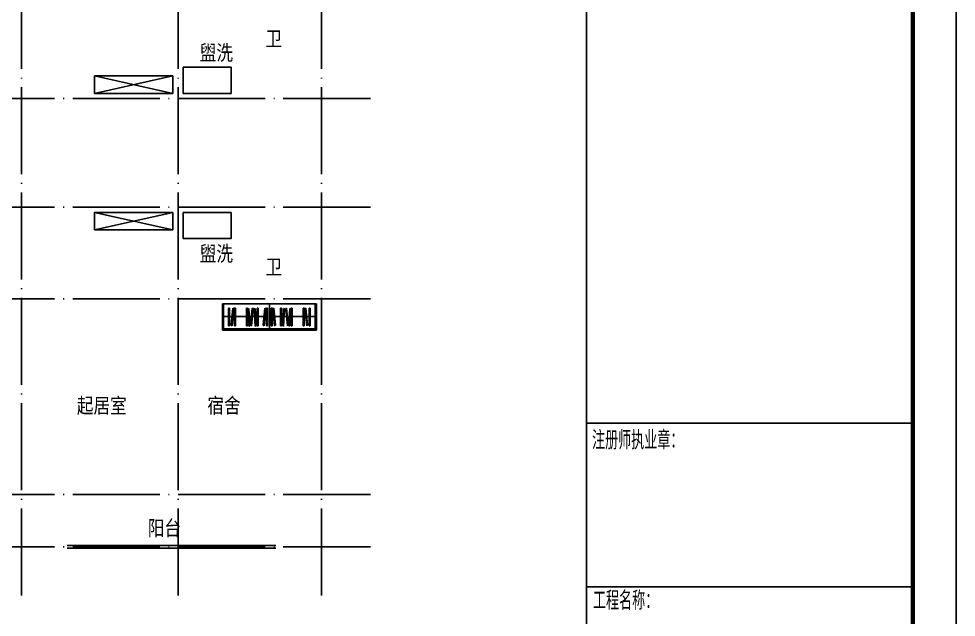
# Model space of a CAD drawing. Extents: x -695846 to 822170, y -413475 to 397179.
# Drawn here: x 373275 to 394820, y 282165 to 295921 of the extents above; entities that cross this region are included whole.
import ezdxf

# ---------------------------------------------------------------- set-up
doc = ezdxf.new("R2010")
doc.units = 0
doc.header["$LTSCALE"] = 1000
doc.header["$MEASUREMENT"] = 0
doc.linetypes.add('DOTE', pattern=[2.42, 2, -0.2, 0.02, -0.2])
for name, color, linetype in [('A-平面阳台、护栏', 163, 'Continuous'), ('DOTE', 1, 'DOTE'), ('LVTRY', 6, 'Continuous'), ('PUB_TEXT', 7, 'Continuous'), ('T-图框-175', 175, 'Continuous'), ('TK', 4, 'Continuous')]:
    doc.layers.add(name, color=color, linetype=linetype)
doc.styles.add('-黑体', font='simhei.ttf', dxfattribs={"width": 0.8})
doc.styles.add('tk', font='txt.shx', dxfattribs={"width": 0.7, "bigfont": 'hztxt.shx'})

# ---------------------------------------------------------------- blocks, each defined once
blk = doc.blocks.new('3er1t35wer1t')
at = {"layer": 'TK', "color": 7}
for p, q in [((313385, 281503), (320878, 281503)), ((313400, 277740), (320900, 277740))]:
    blk.add_line(p, q, dxfattribs=at)
blk.add_lwpolyline([(313385, 263477), (313385, 303477), (320885, 303477), (320885, 263477)], close=True, dxfattribs=at)
at = {"layer": 'TK', "color": 7, "lineweight": -3, "style": 'tk', "width": 0.7}
for s, p in [('注册师执业章：', (313515, 280897)), ('工程名称：', (313537, 277210))]:
    blk.add_text(s, height=428.6, dxfattribs=at).set_placement(p)
blk = doc.blocks.new('A$C5FC3334E')
at = {"layer": 'LVTRY', "color": 250}
for p, q in [((0, 1080), (0, 0)), ((0, 1080), (600, 1080)), ((600, 1080), (600, 0)), ((0, 1054), (600, 1054)), ((97, 938), (500, 938)), ((97, 917), (97, 938)), ((500, 917), (97, 917)), ((97, 839), (489, 879)), ((288, 1034), (288, 29)), ((489, 879), (500, 858)), ((500, 938), (500, 917)), ((576, 1054), (576, 0)), ((108, 819), (97, 839)), ((97, 801), (500, 801)), ((97, 780), (97, 801)), ((500, 780), (97, 780)), ((500, 858), (108, 819)), ((500, 801), (500, 780)), ((97, 522), (500, 522)), ((97, 501), (97, 522)), ((500, 501), (97, 501)), ((97, 395), (489, 435)), ((106, 471), (111, 491)), ((506, 450), (106, 471)), ((111, 491), (512, 471)), ((489, 435), (500, 414)), ((500, 522), (500, 501)), ((512, 471), (506, 450)), ((108, 375), (97, 395)), ((97, 280), (500, 280)), ((97, 259), (97, 280)), ((500, 259), (97, 259)), ((106, 327), (111, 348)), ((506, 306), (106, 327)), ((500, 414), (108, 375)), ((111, 348), (512, 327)), ((500, 280), (500, 259)), ((512, 327), (506, 306)), ((0, 0), (600, 0)), ((97, 103), (489, 143)), ((108, 83), (97, 103)), ((97, 65), (500, 65)), ((97, 44), (97, 65)), ((500, 44), (97, 44)), ((500, 122), (108, 83)), ((489, 143), (500, 122)), ((500, 65), (500, 44))]:
    blk.add_line(p, q, dxfattribs=at)

msp = doc.modelspace()

# ---------------------------------------------------------------- linework, layer by layer
at = {"layer": 'A-平面阳台、护栏'}
for p, q in [((379185, 283817), (374385, 283817)), ((379185, 283757), (374385, 283757))]:
    msp.add_line(p, q, dxfattribs=at)
at = {"layer": 'DOTE'}
for p, q in [((373335, 282667), (373335, 303007)), ((376935, 282667), (376935, 303007)), ((380235, 282667), (380235, 303007)), ((381355, 294087), (343715, 294087)), ((381355, 291587), (343715, 291587)), ((381355, 289487), (343715, 289487)), ((381355, 284987), (343715, 284987)), ((381355, 283787), (343715, 283787))]:
    msp.add_line(p, q, dxfattribs=at)
at = {"layer": 'LVTRY'}
for points in [[(377055, 294207), (378155, 294207), (378155, 294807), (377055, 294807)], [(377055, 291467), (378155, 291467), (378155, 290867), (377055, 290867)]]:
    msp.add_lwpolyline(points, close=True, dxfattribs=at)
at = {"layer": 'LVTRY', "color": 250}
for points in [[(375015, 294607), (376815, 294607), (376815, 294207), (375015, 294207)], [(375015, 291067), (376815, 291067), (376815, 291467), (375015, 291467)]]:
    msp.add_lwpolyline(points, close=True, dxfattribs=at)
for points in [[(375015, 294207), (376815, 294607)], [(375015, 294607), (376815, 294207)], [(375015, 291467), (376815, 291067)], [(375015, 291067), (376815, 291467)]]:
    msp.add_lwpolyline(points, dxfattribs=at)
at = {"layer": 'T-图框-175'}
msp.add_lwpolyline([(335420, 267602), (335420, 309602), (394820, 309602), (394820, 267602)], close=True, dxfattribs=at)
at = {"layer": 'T-图框-175', "const_width": 100}
msp.add_lwpolyline([(337920, 268602), (393820, 268602), (393820, 308602), (337920, 308602)], close=True, dxfattribs=at)

# ---------------------------------------------------------------- block references
msp.add_blockref('3er1t35wer1t', (72934, 5125))
at = {"layer": 'LVTRY', "xscale": -1, "rotation": 90}
msp.add_blockref('A$C5FC3334E', (379034, 289367), dxfattribs=at)
at = {"layer": 'LVTRY', "rotation": 270}
msp.add_blockref('A$C5FC3334E', (379034, 289367), dxfattribs=at)

# ---------------------------------------------------------------- texts
at = {"layer": 'PUB_TEXT', "style": '-黑体', "width": 0.8}
for s, p in [('卫', (378946, 295290, -343)), ('盥洗', (377435, 294966, -343)), ('盥洗', (377435, 290349, -343)), ('卫', (378946, 290043, -343)), ('起居室', (374610, 286856, -343)), ('宿舍', (377609, 286856, -343)), ('阳台', (376240, 284040, -343))]:
    msp.add_text(s, height=350, dxfattribs=at).set_placement(p)

doc.saveas('drawing.dxf')
